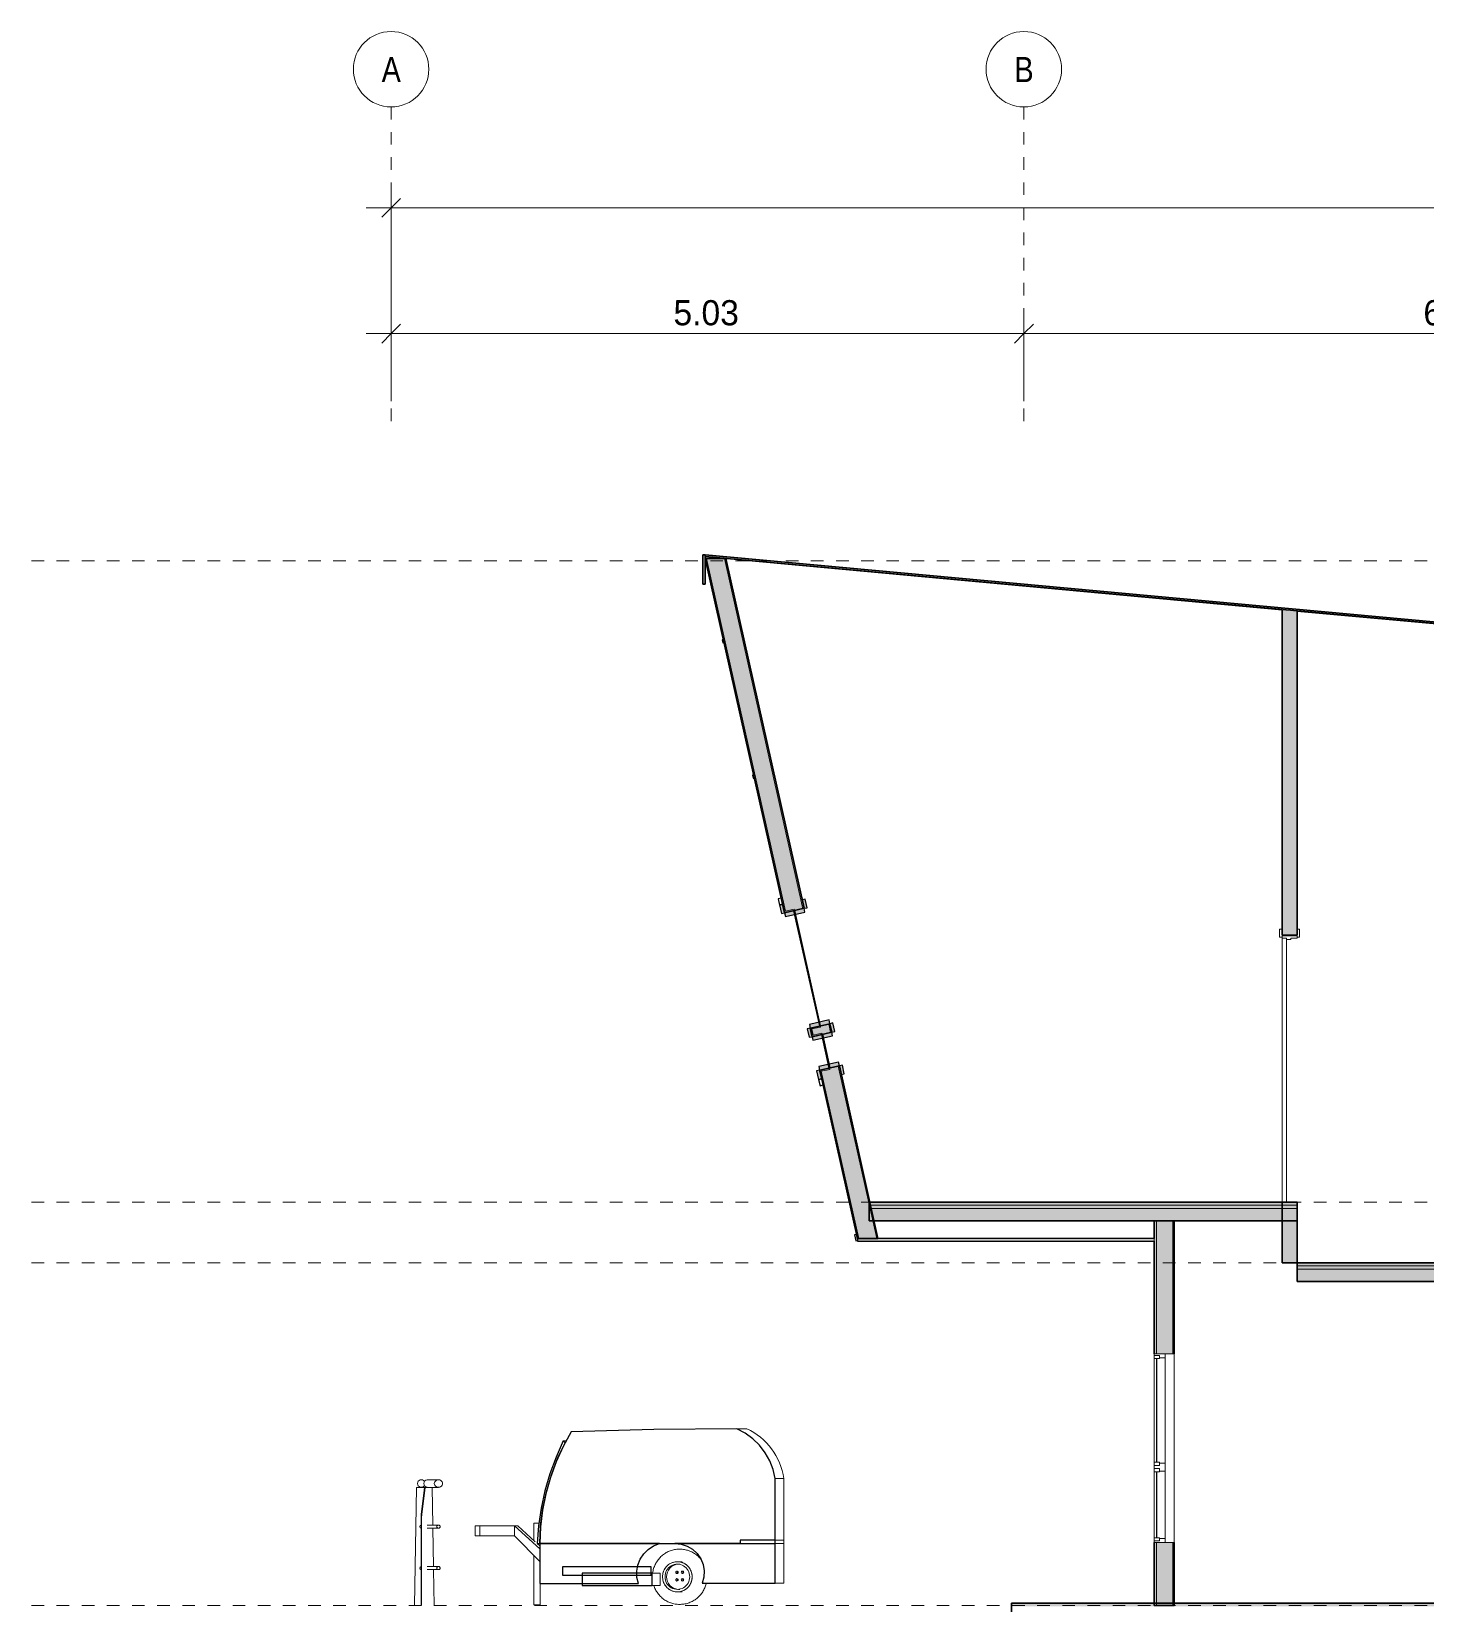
# Model space of a CAD drawing. Header units: metres. Extents: x -3 to 141, y -7 to 15.
# Drawn here: x 18.49 to 29.59, y 2.81 to 15.33 of the extents above; entities that cross this region are included whole.
import ezdxf

# ---------------------------------------------------------------- set-up
doc = ezdxf.new("R2010")
doc.units = ezdxf.units.M
doc.linetypes.add('Centre', pattern=[0.03175, 0.00635, -0.00475, 0.0159, -0.00475])
doc.linetypes.add('Grid Line', pattern=[0.022225, 0.0127, -0.003175, 0.003175, -0.003175])
for name, color, linetype, lineweight in [('A-ANNO-DIMS', 7, 'Continuous', 9), ('A-ANNO-DIMS-100', 7, 'Continuous', 9), ('A-CLNG', 7, 'Continuous', 9), ('A-CLNG-PATT', 7, 'Continuous', 35), ('A-DOOR', 7, 'Continuous', 9), ('A-DOOR-FRAM', 7, 'Continuous', 9), ('A-FLOR', 7, 'Continuous', 9), ('A-FLOR-HRAL', 7, 'Continuous', 9), ('A-FLOR-LEVL', 7, 'Continuous', 9), ('A-FLOR-MCUT', 7, 'Continuous', 9), ('A-GENM', 7, 'Continuous', 9), ('A-GLAZ', 7, 'Continuous', 9), ('A-ROOF', 7, 'Continuous', 9), ('A-ROOF-MCUT', 7, 'Continuous', 35), ('A-WALL', 7, 'Continuous', 9), ('A-WALL-PATT', 7, 'Continuous', 35), ('I-WALL', 7, 'Continuous', 9), ('S-GRID', 7, 'Continuous', 9), ('S-GRID-IDEN', 7, 'Continuous', 9)]:
    doc.layers.add(name, color=color, linetype=linetype, lineweight=lineweight)
doc.styles.add('Century Gothic_1', font='GOTHIC.TTF', dxfattribs={"height": 0.2})
doc.styles.add('Saira Condensed', font='SairaCondensed-Regular.ttf', dxfattribs={"height": 0.2})
doc.dimstyles.new('FCA_N_Cotas_E100', dxfattribs={"dimscale": 0.3048, "dimtxt": 0.208834, "dimasz": 0.492126, "dimexe": 0.656168, "dimexo": 0.656168, "dimgap": 0.032808, "dimtad": 1, "dimrnd": 0.01, "dimzin": 0, "dimdsep": 46, "dimtxsty": 'Century Gothic_1', "dimblk1": 'OBLIQUE', "dimblk2": 'OBLIQUE', "dimsah": 1, "dimcen": 0.09, "dimdle": 0.656168, "dimazin": 2, "dimtfac": 1, "dimtdec": 4, "dimtix": 1, "dimtmove": 0, "dimatfit": 3, "dimfxl": 1, "dimtvp": 1, "dimtolj": 1, "dimtzin": 0, "dimarcsym": 2})

# ---------------------------------------------------------------- blocks, each defined once
blk = doc.blocks.new('M_Corniza Generica - Verde-2571607-Sección 02')
at = {"layer": 'A-GENM', "lineweight": 25}
for p, q in [((-2.214, 5.764), (-2.229, 5.761)), ((-2.229, 5.761), (-2.218, 5.712)), ((-2.204, 5.715), (-2.214, 5.764)), ((-2.218, 5.712), (-2.204, 5.715))]:
    blk.add_line(p, q, dxfattribs=at)
blk = doc.blocks.new('M_Ventana Sala operaciones - M_Ventana Sala operaciones-2561973-Sección 02')
at = {"layer": 'A-GLAZ', "true_color": 0xc0c0c0}
h = blk.add_hatch(color=9, dxfattribs=at)
h.paths.add_polyline_path([(-2.516, 6.996), (-2.491, 7.001), (-2.507, 7.07), (-2.531, 7.064)])
h.paths.add_polyline_path([(-2.591, 7.332), (-2.566, 7.337), (-2.582, 7.405), (-2.606, 7.4)])
h.paths.add_polyline_path([(-2.811, 8.317), (-2.787, 8.323), (-2.802, 8.391), (-2.827, 8.386)])
h = blk.add_hatch(color=9, dxfattribs=at)
h.paths.add_polyline_path([(-2.335, 7.036), (-2.311, 7.042), (-2.326, 7.11), (-2.35, 7.105)])
h.paths.add_polyline_path([(-2.41, 7.372), (-2.386, 7.377), (-2.401, 7.446), (-2.426, 7.44)])
h.paths.add_polyline_path([(-2.631, 8.358), (-2.606, 8.363), (-2.622, 8.431), (-2.646, 8.426)])
h = blk.add_hatch(color=9, dxfattribs=at)
h.paths.add_polyline_path([(-2.582, 7.405), (-2.426, 7.44), (-2.432, 7.47), (-2.588, 7.435)])
h.paths.add_polyline_path([(-2.78, 8.293), (-2.624, 8.328), (-2.631, 8.358), (-2.787, 8.323)])
h = blk.add_hatch(color=9, dxfattribs=at)
h.paths.add_polyline_path([(-2.507, 7.07), (-2.35, 7.105), (-2.357, 7.134), (-2.513, 7.099)])
h.paths.add_polyline_path([(-2.56, 7.308), (-2.404, 7.343), (-2.41, 7.372), (-2.566, 7.337)])
at = {"layer": 'A-GLAZ', "lineweight": 25}
for p, q in [((-2.802, 8.391), (-2.827, 8.386)), ((-2.787, 8.323), (-2.802, 8.391)), ((-2.622, 8.431), (-2.646, 8.426)), ((-2.646, 8.426), (-2.631, 8.358)), ((-2.606, 8.363), (-2.622, 8.431)), ((-2.827, 8.386), (-2.811, 8.317)), ((-2.811, 8.317), (-2.787, 8.323)), ((-2.631, 8.358), (-2.787, 8.323)), ((-2.787, 8.323), (-2.78, 8.293)), ((-2.78, 8.293), (-2.624, 8.328)), ((-2.704, 8.341), (-2.714, 8.339)), ((-2.714, 8.339), (-2.508, 7.422)), ((-2.499, 7.424), (-2.704, 8.341)), ((-2.631, 8.358), (-2.606, 8.363)), ((-2.624, 8.328), (-2.631, 8.358)), ((-2.582, 7.405), (-2.606, 7.4)), ((-2.606, 7.4), (-2.591, 7.332)), ((-2.432, 7.47), (-2.588, 7.435)), ((-2.588, 7.435), (-2.582, 7.405)), ((-2.582, 7.405), (-2.426, 7.44)), ((-2.566, 7.337), (-2.582, 7.405)), ((-2.508, 7.422), (-2.499, 7.424)), ((-2.426, 7.44), (-2.432, 7.47)), ((-2.401, 7.446), (-2.426, 7.44)), ((-2.426, 7.44), (-2.41, 7.372)), ((-2.386, 7.377), (-2.401, 7.446)), ((-2.591, 7.332), (-2.566, 7.337)), ((-2.41, 7.372), (-2.566, 7.337)), ((-2.566, 7.337), (-2.56, 7.308)), ((-2.56, 7.308), (-2.404, 7.343)), ((-2.483, 7.356), (-2.493, 7.353)), ((-2.493, 7.353), (-2.433, 7.086)), ((-2.424, 7.088), (-2.483, 7.356)), ((-2.41, 7.372), (-2.386, 7.377)), ((-2.404, 7.343), (-2.41, 7.372)), ((-2.507, 7.07), (-2.531, 7.064)), ((-2.531, 7.064), (-2.516, 6.996)), ((-2.357, 7.134), (-2.513, 7.099)), ((-2.513, 7.099), (-2.507, 7.07)), ((-2.507, 7.07), (-2.35, 7.105)), ((-2.491, 7.001), (-2.507, 7.07)), ((-2.433, 7.086), (-2.424, 7.088)), ((-2.35, 7.105), (-2.357, 7.134)), ((-2.326, 7.11), (-2.35, 7.105)), ((-2.35, 7.105), (-2.335, 7.036)), ((-2.335, 7.036), (-2.311, 7.042)), ((-2.311, 7.042), (-2.326, 7.11)), ((-2.516, 6.996), (-2.491, 7.001))]:
    blk.add_line(p, q, dxfattribs=at)
blk = doc.blocks.new('M_Ventana Ponton - 650 x 1500 mm-2529117-Sección 02')
at = {"layer": 'A-GLAZ', "color": 8, "true_color": 0x808080}
for p, q in [((0.153, 3.914), (0.153, 4.814)), ((0.313, 4.814), (0.313, 3.914)), ((0.153, 3.314), (0.153, 3.914)), ((0.313, 3.914), (0.313, 3.314))]:
    blk.add_line(p, q, dxfattribs=at)
at = {"layer": 'A-GLAZ', "lineweight": 18}
for p, q in [((0.313, 4.814), (0.153, 4.814)), ((0.153, 4.814), (0.153, 4.776)), ((0.153, 4.801), (0.197, 4.801)), ((0.153, 4.776), (0.197, 4.776)), ((0.197, 4.801), (0.197, 4.776)), ((0.197, 4.782), (0.242, 4.782)), ((0.242, 4.782), (0.242, 4.814)), ((0.153, 3.952), (0.153, 3.914)), ((0.197, 3.952), (0.153, 3.952)), ((0.153, 3.927), (0.197, 3.927)), ((0.153, 3.914), (0.153, 3.876)), ((0.153, 3.901), (0.197, 3.901)), ((0.197, 3.927), (0.197, 3.952)), ((0.197, 3.946), (0.242, 3.946)), ((0.197, 3.901), (0.197, 3.876)), ((0.197, 3.882), (0.242, 3.882)), ((0.242, 3.914), (0.242, 3.946)), ((0.242, 3.882), (0.242, 3.914)), ((0.153, 3.876), (0.197, 3.876)), ((0.153, 3.352), (0.153, 3.314)), ((0.197, 3.352), (0.153, 3.352)), ((0.153, 3.327), (0.197, 3.327)), ((0.313, 3.314), (0.153, 3.314)), ((0.197, 3.327), (0.197, 3.352)), ((0.197, 3.346), (0.242, 3.346)), ((0.242, 3.314), (0.242, 3.346))]:
    blk.add_line(p, q, dxfattribs=at)
at = {"layer": 'A-GLAZ'}
for p, q in [((0.153, 4.776), (0.153, 3.952)), ((0.242, 3.946), (0.242, 4.782)), ((0.242, 3.346), (0.242, 3.882)), ((0.153, 3.876), (0.153, 3.352))]:
    blk.add_line(p, q, dxfattribs=at)
at = {"layer": 'A-GLAZ', "lineweight": 25}
for p, q in [((0.175, 3.952), (0.175, 4.776)), ((0.175, 3.352), (0.175, 3.876))]:
    blk.add_line(p, q, dxfattribs=at)
blk = doc.blocks.new('Railing - 50 x 12mm-2506593-Sección 02')
at = {"layer": 'A-FLOR-HRAL'}
for p, q in [((-5.676, 3.537), (-5.649, 3.752)), ((-5.645, 3.752), (-5.672, 3.537)), ((-5.649, 3.752), (-5.645, 3.752)), ((-5.59, 3.752), (-5.645, 3.752)), ((-5.585, 3.452), (-5.59, 3.752)), ((-5.677, 2.812), (-5.677, 3.525)), ((-5.672, 3.537), (-5.676, 3.537)), ((-5.673, 3.525), (-5.673, 2.812)), ((-5.579, 3.122), (-5.584, 3.428)), ((-5.574, 2.812), (-5.579, 3.098))]:
    blk.add_line(p, q, dxfattribs=at)
for centre in [(-5.585, 3.525), (-5.581, 3.525)]:
    blk.add_ellipse(centre, major_axis=(0, 0.1), ratio=0.91226, start_param=1.448623, end_param=1.570796, dxfattribs=at)
blk = doc.blocks.new('Railing - Railing-2595275-Sección 02')
at = {"layer": 'A-FLOR-HRAL'}
for p, q in [((-5.539, 3.812), (-5.628, 3.812)), ((-5.628, 3.752), (-5.539, 3.752)), ((-5.539, 3.452), (-5.628, 3.452)), ((-5.628, 3.428), (-5.539, 3.428)), ((-5.539, 3.123), (-5.628, 3.123)), ((-5.628, 3.098), (-5.539, 3.098))]:
    blk.add_line(p, q, dxfattribs=at)
at = {"layer": 'A-FLOR-HRAL', "flags": 128}
for points in [[(-5.506, 3.783), (-5.507, 3.79), (-5.51, 3.796), (-5.514, 3.802), (-5.52, 3.807), (-5.527, 3.811), (-5.535, 3.812), (-5.543, 3.812), (-5.551, 3.811), (-5.558, 3.807), (-5.563, 3.802), (-5.568, 3.796), (-5.571, 3.79), (-5.572, 3.783)], [(-5.572, 3.783), (-5.571, 3.775), (-5.568, 3.769), (-5.563, 3.763), (-5.558, 3.758), (-5.551, 3.754), (-5.543, 3.753), (-5.535, 3.753), (-5.527, 3.754), (-5.52, 3.758), (-5.514, 3.763), (-5.51, 3.769), (-5.507, 3.775), (-5.506, 3.783)], [(-5.525, 3.44), (-5.526, 3.443), (-5.527, 3.446), (-5.529, 3.448), (-5.531, 3.45), (-5.534, 3.452), (-5.537, 3.452), (-5.541, 3.452), (-5.544, 3.452), (-5.547, 3.45), (-5.549, 3.448), (-5.551, 3.446), (-5.552, 3.443), (-5.553, 3.44)], [(-5.553, 3.44), (-5.552, 3.437), (-5.551, 3.434), (-5.549, 3.432), (-5.547, 3.43), (-5.544, 3.428), (-5.541, 3.428), (-5.537, 3.428), (-5.534, 3.428), (-5.531, 3.43), (-5.529, 3.432), (-5.527, 3.434), (-5.526, 3.437), (-5.525, 3.44)], [(-5.525, 3.11), (-5.526, 3.113), (-5.527, 3.116), (-5.529, 3.118), (-5.531, 3.12), (-5.534, 3.122), (-5.537, 3.122), (-5.541, 3.122), (-5.544, 3.122), (-5.547, 3.12), (-5.549, 3.118), (-5.551, 3.116), (-5.552, 3.113), (-5.553, 3.11)], [(-5.553, 3.11), (-5.552, 3.107), (-5.551, 3.104), (-5.549, 3.102), (-5.547, 3.1), (-5.544, 3.098), (-5.541, 3.098), (-5.537, 3.098), (-5.534, 3.098), (-5.531, 3.1), (-5.529, 3.102), (-5.527, 3.104), (-5.526, 3.107), (-5.525, 3.11)]]:
    blk.add_lwpolyline(points, dxfattribs=at)
at = {"layer": 'A-FLOR-HRAL'}
for start_param, end_param in [(0, 1.570796), (1.570796, 3.141593)]:
    blk.add_ellipse((-5.628, 3.783), major_axis=(0, 0.03), ratio=0.91226, start_param=start_param, end_param=end_param, dxfattribs=at)
blk.add_blockref('Railing - 50 x 12mm-2506593-Sección 02', (0, 0))
blk = doc.blocks.new('Railing - 50 x 12mm-V2-Sección 02')
at = {"layer": 'A-FLOR-HRAL'}
for p, q in [((-5.713, 3.752), (-5.729, 2.812)), ((-5.653, 3.752), (-5.713, 3.752)), ((-5.65, 3.738), (-5.653, 3.752))]:
    blk.add_line(p, q, dxfattribs=at)
blk = doc.blocks.new('Railing - Railing-2595447-Sección 02')
at = {"layer": 'A-FLOR-HRAL'}
for centre, radius, start, end in [((-5.676, 3.783), 0.03, 32.902, 180), ((-5.676, 3.783), 0.03, 180, 327.098), ((-5.676, 3.44), 0.0125, 94.5592, 180), ((-5.676, 3.44), 0.0125, 180, 265.4408), ((-5.676, 3.11), 0.0125, 94.5592, 180), ((-5.676, 3.11), 0.0125, 180, 265.4408)]:
    blk.add_arc(centre, radius, start, end, dxfattribs=at)
blk.add_blockref('Railing - 50 x 12mm-V2-Sección 02', (0, 0))
blk = doc.blocks.new('ATLAS COPCO - XAS 88KD - Compressor diesel_ 6000lmin - 5321340 - ATLAS COPCO - XAS 88KD - Compressor diesel_ 6000lmin - 5321340-2833121-Sección 02')
at = {"layer": 'A-GENM', "color": 8, "true_color": 0x808080}
for p, q in [((-3.165, 4.218), (-3.086, 4.218)), ((-4.523, 4.122), (-4.547, 4.122)), ((-2.792, 3.822), (-2.861, 3.822)), ((-2.792, 3.822), (-2.792, 3.307)), ((-5.247, 3.447), (-5.247, 3.367)), ((-5.211, 3.447), (-5.247, 3.447)), ((-5.211, 3.447), (-4.935, 3.447)), ((-5.211, 3.367), (-5.211, 3.447)), ((-4.935, 3.447), (-4.909, 3.447)), ((-4.935, 3.447), (-4.935, 3.367)), ((-4.909, 3.447), (-4.935, 3.447)), ((-4.734, 3.263), (-4.935, 3.447)), ((-4.935, 3.447), (-4.935, 3.367)), ((-4.909, 3.447), (-4.77, 3.319)), ((-4.781, 3.468), (-4.781, 3.328)), ((-4.761, 3.468), (-4.781, 3.468)), ((-4.74, 3.468), (-4.761, 3.468)), ((-5.247, 3.367), (-5.211, 3.367)), ((-4.935, 3.367), (-5.211, 3.367)), ((-4.935, 3.367), (-4.734, 3.162)), ((-4.75, 3.302), (-4.734, 3.286)), ((-2.792, 3.331), (-2.861, 3.331)), ((-2.792, 3.307), (-2.861, 3.307)), ((-2.792, 3.331), (-2.792, 2.991)), ((-4.781, 3.21), (-4.781, 2.819)), ((-3.601, 3.161), (-3.639, 3.161)), ((-3.62, 3.141), (-3.627, 3.141)), ((-3.839, 3.069), (-3.776, 3.069)), ((-3.776, 3.069), (-3.776, 2.971)), ((-4.731, 2.819), (-4.731, 2.987)), ((-3.776, 2.971), (-3.839, 2.971)), ((-3.639, 2.921), (-3.601, 2.921)), ((-3.627, 2.941), (-3.62, 2.941)), ((-2.792, 2.991), (-2.861, 2.991)), ((-4.781, 2.819), (-4.761, 2.819)), ((-4.761, 2.819), (-4.731, 2.819))]:
    blk.add_line(p, q, dxfattribs=at)
at = {"layer": 'A-GENM', "lineweight": 25}
for p, q in [((-4.532, 4.107), (-4.547, 4.122)), ((-2.861, 3.307), (-2.861, 3.822)), ((-4.754, 3.307), (-4.734, 3.307)), ((-4.734, 3.307), (-3.782, 3.307)), ((-4.734, 3.307), (-4.734, 2.987)), ((-3.782, 3.307), (-4.734, 3.307)), ((-3.782, 3.307), (-2.946, 3.307)), ((-3.14, 3.307), (-3.66, 3.307)), ((-3.14, 3.331), (-3.14, 3.307)), ((-2.861, 3.331), (-3.14, 3.331)), ((-2.946, 3.307), (-2.861, 3.307)), ((-2.861, 2.991), (-2.861, 3.331)), ((-3.846, 3.119), (-4.552, 3.119)), ((-4.552, 3.119), (-4.552, 3.055)), ((-4.552, 3.055), (-3.846, 3.055)), ((-3.839, 3.069), (-4.395, 3.069)), ((-4.395, 3.069), (-4.395, 2.971)), ((-3.846, 3.055), (-3.846, 3.119)), ((-3.839, 2.971), (-3.839, 3.069)), ((-4.734, 2.987), (-3.949, 2.987)), ((-4.395, 2.971), (-3.839, 2.971)), ((-3.442, 2.991), (-2.861, 2.991))]:
    blk.add_line(p, q, dxfattribs=at)
at = {"layer": 'A-GENM', "lineweight": 25, "flags": 128}
for points in [[(-4.484, 4.193), (-4.548, 4.076), (-4.603, 3.955), (-4.648, 3.83), (-4.684, 3.702), (-4.711, 3.571), (-4.727, 3.439), (-4.734, 3.307)], [(-3.165, 4.218), (-3.825, 4.212), (-4.484, 4.193)], [(-2.861, 3.822), (-2.878, 3.894), (-2.904, 3.963), (-2.941, 4.028), (-2.986, 4.087), (-3.039, 4.139), (-3.099, 4.183), (-3.165, 4.218)], [(-4.547, 4.122), (-4.604, 3.993), (-4.653, 3.86), (-4.692, 3.724), (-4.722, 3.587), (-4.743, 3.447), (-4.754, 3.307)], [(-4.734, 3.307), (-4.727, 3.445), (-4.709, 3.583), (-4.68, 3.718), (-4.641, 3.851), (-4.592, 3.981), (-4.532, 4.107)], [(-3.949, 2.987), (-3.96, 3.035), (-3.961, 3.085), (-3.952, 3.134), (-3.934, 3.181), (-3.906, 3.223), (-3.871, 3.259), (-3.829, 3.287), (-3.782, 3.307)], [(-3.66, 3.307), (-3.609, 3.301), (-3.561, 3.285), (-3.518, 3.26), (-3.481, 3.225), (-3.452, 3.184), (-3.433, 3.138), (-3.425, 3.089), (-3.428, 3.039), (-3.442, 2.991)]]:
    blk.add_lwpolyline(points, dxfattribs=at)
at = {"layer": 'A-GENM', "color": 8, "true_color": 0x808080, "flags": 128}
for points in [[(-3.45, 3.179), (-3.456, 3.185), (-3.461, 3.192), (-3.468, 3.198), (-3.474, 3.204), (-3.48, 3.21), (-3.487, 3.216), (-3.494, 3.221), (-3.502, 3.226), (-3.509, 3.23), (-3.517, 3.235), (-3.524, 3.239), (-3.532, 3.242), (-3.54, 3.246), (-3.549, 3.249), (-3.557, 3.252), (-3.565, 3.254), (-3.574, 3.256), (-3.583, 3.258), (-3.591, 3.259), (-3.6, 3.26), (-3.609, 3.261), (-3.618, 3.261), (-3.626, 3.261), (-3.635, 3.261), (-3.644, 3.26), (-3.653, 3.259), (-3.661, 3.257), (-3.67, 3.255), (-3.678, 3.253), (-3.687, 3.25), (-3.695, 3.248), (-3.703, 3.244), (-3.711, 3.241), (-3.719, 3.237), (-3.727, 3.233), (-3.734, 3.228), (-3.742, 3.223), (-3.749, 3.218), (-3.756, 3.213), (-3.762, 3.207), (-3.769, 3.202), (-3.775, 3.195), (-3.781, 3.189), (-3.787, 3.182), (-3.792, 3.176), (-3.797, 3.168), (-3.802, 3.161), (-3.807, 3.154), (-3.811, 3.146), (-3.815, 3.138), (-3.819, 3.13), (-3.822, 3.122), (-3.825, 3.114), (-3.828, 3.106), (-3.83, 3.098), (-3.832, 3.089), (-3.834, 3.08), (-3.836, 3.072), (-3.836, 3.069)], [(-3.826, 2.971), (-3.824, 2.964), (-3.821, 2.956), (-3.817, 2.948), (-3.813, 2.94), (-3.809, 2.932), (-3.805, 2.925), (-3.8, 2.918), (-3.795, 2.91), (-3.79, 2.903), (-3.784, 2.897), (-3.778, 2.89), (-3.772, 2.884), (-3.766, 2.878), (-3.759, 2.872), (-3.753, 2.867), (-3.746, 2.861), (-3.738, 2.856), (-3.731, 2.852), (-3.723, 2.847), (-3.715, 2.843), (-3.708, 2.84), (-3.699, 2.836), (-3.691, 2.833), (-3.683, 2.83), (-3.674, 2.828), (-3.666, 2.826), (-3.657, 2.824), (-3.649, 2.823), (-3.64, 2.822), (-3.631, 2.821), (-3.622, 2.821), (-3.614, 2.821), (-3.605, 2.822), (-3.596, 2.822), (-3.587, 2.824), (-3.579, 2.825), (-3.57, 2.827), (-3.562, 2.829), (-3.553, 2.832), (-3.545, 2.835), (-3.537, 2.838), (-3.529, 2.841), (-3.521, 2.845), (-3.513, 2.849), (-3.506, 2.854), (-3.498, 2.859), (-3.491, 2.864), (-3.484, 2.869), (-3.477, 2.875), (-3.471, 2.881), (-3.465, 2.887), (-3.459, 2.893), (-3.453, 2.9), (-3.448, 2.907), (-3.442, 2.914), (-3.437, 2.921), (-3.433, 2.928), (-3.429, 2.936), (-3.425, 2.944), (-3.421, 2.952), (-3.418, 2.96), (-3.415, 2.968), (-3.412, 2.976), (-3.409, 2.985), (-3.408, 2.991)]]:
    blk.add_lwpolyline(points, dxfattribs=at)
at = {"layer": 'A-GENM', "color": 8, "true_color": 0x808080}
for centre, major_axis, start_param, end_param in [((-3.301, 3.743), (0, 0.524), 4.864349, 5.851972), ((-3.639, 3.041), (0, 0.1), 4.712389, 7.853982), ((-3.639, 3.041), (0, 0.12), 0.628319, 0.942478), ((-3.639, 3.041), (0, 0.12), 0.690817, 0.87999), ((-3.627, 3.041), (0, 0.1), 0.059761, 1.570796), ((-3.639, 3.041), (0, 0.12), 0.583809, 0.690806), ((-3.639, 3.041), (0, 0.12), 0.314159, 0.628319), ((-3.639, 3.041), (0, 0.12), 0.383763, 0.583803), ((-3.639, 3.041), (0, 0.12), 0.291156, 0.383748), ((-3.639, 3.041), (0, 0.12), 0, 0.314159), ((-3.639, 3.041), (0, 0.12), 0, 0.291151), ((-3.639, 3.041), (0, 0.12), 5.992564, 6.283185), ((-3.639, 3.041), (0, 0.12), 5.992037, 6.283185), ((-3.639, 3.041), (0, 0.12), 5.969026, 5.992564), ((-3.639, 3.041), (0, 0.12), 5.899436, 5.992029), ((-3.639, 3.041), (0, 0.12), 5.89899, 5.969026), ((-3.639, 3.041), (0, 0.12), 5.700118, 5.89899), ((-3.639, 3.041), (0, 0.12), 5.759587, 5.899407), ((-3.639, 3.041), (0, 0.12), 5.699388, 5.759587), ((-3.639, 3.041), (0, 0.12), 5.654867, 5.700118), ((-3.639, 3.041), (0, 0.12), 5.592381, 5.699376), ((-3.639, 3.041), (0, 0.12), 5.591689, 5.654867), ((-3.639, 3.041), (0, 0.12), 5.497787, 5.592368), ((-3.639, 3.041), (0, 0.12), 5.403885, 5.591689), ((-3.639, 3.041), (0, 0.12), 1.256637, 1.570796), ((-3.639, 3.041), (0, 0.12), 1.279646, 1.570796), ((-3.639, 3.041), (0, 0.12), 1.570796, 1.884956), ((-3.639, 3.041), (0, 0.12), 1.570796, 1.861947), ((-3.639, 3.041), (0, 0.12), 1.187045, 1.279641), ((-3.639, 3.041), (0, 0.12), 1.861951, 1.954547), ((-3.639, 3.041), (0, 0.12), 0.942478, 1.256637), ((-3.639, 3.041), (0, 0.12), 0.986994, 1.187032), ((-3.639, 3.041), (0, 0.12), 0.880447, 0.986988), ((-3.639, 3.041), (0, 0.1), 1.570796, 4.712389), ((-3.627, 3.041), (0, 0.1), 1.570796, 3.081831), ((-3.642, 3.077), (0, 0.01), 4.712389, 7.853982), ((-3.642, 3.077), (0, 0.01), 1.570796, 4.712389), ((-3.642, 3.017), (0, 0.01), 4.712389, 7.853982), ((-3.642, 3.017), (0, 0.01), 1.570796, 4.712389), ((-3.63, 3.077), (0, 0.01), 0.785398, 1.570796), ((-3.63, 3.077), (0, 0.01), 1.570796, 2.356194), ((-3.63, 3.017), (0, 0.01), 0.785398, 1.570796), ((-3.63, 3.017), (0, 0.01), 1.570796, 2.356194), ((-3.598, 3.077), (0, 0.01), 4.712389, 7.853982), ((-3.598, 3.077), (0, 0.01), 1.570796, 4.712389), ((-3.598, 3.017), (0, 0.01), 4.712389, 7.853982), ((-3.598, 3.017), (0, 0.01), 1.570796, 4.712389), ((-3.586, 3.077), (0, 0.01), 0.785398, 1.570796), ((-3.586, 3.077), (0, 0.01), 1.570796, 2.356194), ((-3.586, 3.017), (0, 0.01), 0.785398, 1.570796), ((-3.586, 3.017), (0, 0.01), 1.570796, 2.356194), ((-3.639, 3.041), (0, 0.12), 5.296199, 5.497787), ((-3.639, 3.041), (0, 0.12), 5.340708, 5.403373), ((-3.639, 3.041), (0, 0.12), 5.295456, 5.340708), ((-3.639, 3.041), (0, 0.12), 5.096585, 5.295456), ((-3.639, 3.041), (0, 0.12), 5.235988, 5.296192), ((-3.639, 3.041), (0, 0.12), 5.096152, 5.235988), ((-3.639, 3.041), (0, 0.12), 5.026548, 5.096585), ((-3.639, 3.041), (0, 0.12), 5.003545, 5.096137), ((-3.639, 3.041), (0, 0.12), 4.328641, 4.421233), ((-3.639, 3.041), (0, 0.12), 5.00301, 5.026548), ((-3.639, 3.041), (0, 0.12), 4.39823, 4.421768), ((-3.639, 3.041), (0, 0.12), 4.974188, 5.00354), ((-3.639, 3.041), (0, 0.12), 4.712389, 5.00301), ((-3.639, 3.041), (0, 0.12), 4.421768, 4.712389), ((-3.639, 3.041), (0, 0.12), 4.421238, 4.45059), ((-3.639, 3.041), (0, 0.12), 4.712389, 4.974188), ((-3.639, 3.041), (0, 0.12), 4.45059, 4.712389), ((-3.639, 3.041), (0, 0.12), 1.884956, 2.199115), ((-3.639, 3.041), (0, 0.12), 1.954547, 2.154605), ((-3.639, 3.041), (0, 0.12), 2.154605, 2.261602), ((-3.639, 3.041), (0, 0.12), 2.199115, 2.827433), ((-3.639, 3.041), (0, 0.12), 2.261602, 2.450786), ((-3.639, 3.041), (0, 0.12), 2.450786, 2.557784), ((-3.639, 3.041), (0, 0.12), 2.557796, 2.757816), ((-3.639, 3.041), (0, 0.12), 2.757845, 2.850437), ((-3.639, 3.041), (0, 0.12), 2.827434, 3.141593), ((-3.639, 3.041), (0, 0.12), 2.850444, 3.141593), ((-3.639, 3.041), (0, 0.12), 3.141593, 3.432213), ((-3.639, 3.041), (0, 0.12), 3.141593, 3.424872), ((-3.639, 3.041), (0, 0.12), 3.432748, 3.525342), ((-3.639, 3.041), (0, 0.12), 3.432213, 3.455752), ((-3.639, 3.041), (0, 0.12), 3.455752, 3.525789), ((-3.639, 3.041), (0, 0.12), 3.525789, 3.72466), ((-3.639, 3.041), (0, 0.12), 3.525358, 3.665191), ((-3.639, 3.041), (0, 0.12), 3.665191, 3.725395), ((-3.639, 3.041), (0, 0.12), 3.72466, 4.020893), ((-3.639, 3.041), (0, 0.12), 3.725402, 3.832398), ((-3.639, 3.041), (0, 0.12), 3.847957, 3.926991), ((-3.639, 3.041), (0, 0.12), 3.926991, 4.021573), ((-3.639, 3.041), (0, 0.12), 4.021584, 4.128579), ((-3.639, 3.041), (0, 0.12), 4.020894, 4.08407), ((-3.639, 3.041), (0, 0.12), 4.08407, 4.129321), ((-3.639, 3.041), (0, 0.12), 4.129321, 4.328193), ((-3.639, 3.041), (0, 0.12), 4.128585, 4.18879), ((-3.639, 3.041), (0, 0.12), 4.18879, 4.328627), ((-3.639, 3.041), (0, 0.12), 4.328194, 4.39823)]:
    blk.add_ellipse(centre, major_axis=major_axis, ratio=0.981627, start_param=start_param, end_param=end_param, dxfattribs=at)
blk = doc.blocks.new('M_Door-Interior-Single-Flush_Panel-Wood - 800 x 2100mm-V18-Sección 02')
at = {"layer": 'A-DOOR'}
for p, q in [((1.151, 8.193), (1.151, 8.128)), ((1.171, 8.193), (1.151, 8.193)), ((1.171, 8.146), (1.171, 8.193)), ((1.171, 8.128), (1.171, 8.14)), ((1.291, 8.193), (1.291, 8.146)), ((1.311, 8.193), (1.291, 8.193)), ((1.291, 8.14), (1.291, 8.128)), ((1.311, 8.128), (1.311, 8.193)), ((1.151, 8.128), (1.171, 8.128)), ((1.291, 8.128), (1.311, 8.128))]:
    blk.add_line(p, q, dxfattribs=at)
at = {"layer": 'A-DOOR', "lineweight": 18}
for p, q in [((1.206, 8.121), (1.171, 8.121)), ((1.171, 8.121), (1.171, 6.021)), ((1.206, 6.021), (1.206, 8.121)), ((1.171, 6.021), (1.206, 6.021))]:
    blk.add_line(p, q, dxfattribs=at)
at = {"layer": 'A-DOOR-FRAM', "lineweight": 18}
for p, q in [((1.171, 8.146), (1.291, 8.146)), ((1.171, 8.14), (1.171, 8.146)), ((1.171, 8.14), (1.171, 8.121)), ((1.291, 8.14), (1.171, 8.14)), ((1.291, 8.146), (1.291, 8.14)), ((1.291, 8.121), (1.291, 8.14)), ((1.171, 8.121), (1.206, 8.121)), ((1.206, 8.121), (1.206, 8.109)), ((1.206, 8.109), (1.241, 8.109)), ((1.241, 8.109), (1.241, 8.121)), ((1.241, 8.121), (1.291, 8.121))]:
    blk.add_line(p, q, dxfattribs=at)
blk = doc.blocks.new('Grid - 3mm-1144979-Sección 02')
at = {"layer": 'S-GRID-IDEN', "color": 253, "true_color": 0xaaaaaa}
blk.add_circle((-5.916, 15.032), 0.3, dxfattribs=at)
blk = doc.blocks.new('DIMBLOCK3-Sección 02')
at = {"layer": 'A-ANNO-DIMS-100'}
for p, q in [((26.383, 12.929), (26.383, 13.129)), ((33.281, 12.929), (33.281, 13.129)), ((33.281, 12.929), (26.383, 12.929)), ((26.383, 12.929), (26.383, 12.392)), ((33.281, 12.929), (33.281, 12.392))]:
    blk.add_line(p, q, dxfattribs=at)
at = {"layer": 'A-ANNO-DIMS-100', "lineweight": 35}
for p, q in [((26.383, 12.929), (26.308, 12.854)), ((26.383, 12.929), (26.458, 13.004)), ((33.281, 12.929), (33.206, 12.854)), ((33.281, 12.929), (33.356, 13.004))]:
    blk.add_line(p, q, dxfattribs=at)
at = {"layer": 'A-ANNO-DIMS-100', "color": 0, "insert": (29.56, 13.195), "char_height": 0.2, "width": 0.65236, "attachment_point": 1, "line_spacing_factor": 0.984502, "style": 'Century Gothic_1'}
blk.add_mtext('6.90', dxfattribs=at)
blk = doc.blocks.new('_Oblique')
at = {"color": 0, "linetype": 'ByBlock', "lineweight": -2}
blk.add_line((-0.5, -0.5), (0.5, 0.5), dxfattribs=at)
blk = doc.blocks.new('DIMBLOCK4-Sección 02')
at = {"layer": 'A-ANNO-DIMS-100'}
for p, q in [((21.35, 12.929), (21.35, 13.129)), ((26.383, 12.929), (26.383, 13.129)), ((26.383, 12.929), (21.15, 12.929)), ((21.35, 12.929), (21.35, 12.392)), ((26.383, 12.929), (26.383, 12.392))]:
    blk.add_line(p, q, dxfattribs=at)
at = {"layer": 'A-ANNO-DIMS-100', "lineweight": 35}
for p, q in [((21.35, 12.929), (21.275, 12.854)), ((21.35, 12.929), (21.425, 13.004)), ((26.383, 12.929), (26.308, 12.854)), ((26.383, 12.929), (26.458, 13.004))]:
    blk.add_line(p, q, dxfattribs=at)
at = {"layer": 'A-ANNO-DIMS-100', "color": 0, "insert": (23.595, 13.195), "char_height": 0.2, "width": 0.65236, "attachment_point": 1, "line_spacing_factor": 0.984502, "style": 'Century Gothic_1'}
blk.add_mtext('5.03', dxfattribs=at)
blk = doc.blocks.new('DIMBLOCK5-Sección 02')
at = {"layer": 'A-ANNO-DIMS-100'}
for p, q in [((21.35, 13.929), (21.35, 14.129)), ((45.174, 13.929), (45.174, 14.129)), ((21.15, 13.929), (45.374, 13.929)), ((21.35, 13.929), (21.35, 12.392)), ((45.174, 13.929), (45.174, 12.392))]:
    blk.add_line(p, q, dxfattribs=at)
at = {"layer": 'A-ANNO-DIMS-100', "lineweight": 35}
for p, q in [((21.35, 13.929), (21.275, 13.854)), ((21.35, 13.929), (21.425, 14.004)), ((45.174, 13.929), (45.099, 13.854)), ((45.174, 13.929), (45.249, 14.004))]:
    blk.add_line(p, q, dxfattribs=at)
at = {"layer": 'A-ANNO-DIMS-100', "color": 0, "insert": (32.912, 14.195), "char_height": 0.2, "width": 0.83931, "attachment_point": 1, "line_spacing_factor": 0.984502, "style": 'Century Gothic_1'}
blk.add_mtext('23.82', dxfattribs=at)

msp = doc.modelspace()

# ---------------------------------------------------------------- hatches: boundary and pattern name
at = {"layer": 'A-CLNG-PATT', "lineweight": 9, "true_color": 0xc0c0c0}
msp.add_hatch(color=9, dxfattribs=at).paths.add_polyline_path([(26.038, 5.711), (27.419, 5.711), (27.418, 5.731), (25.058, 5.731), (25.058, 5.711)])
at = {"layer": 'A-FLOR', "true_color": 0x9a9a9a}
for points in [[(25.152, 5.996), (28.557, 5.996), (28.557, 6.021), (25.152, 6.021)], [(25.152, 5.971), (28.557, 5.971), (28.557, 5.996), (25.152, 5.996)], [(28.557, 5.871), (28.557, 5.971), (25.152, 5.971), (25.152, 5.871), (26.038, 5.871)], [(38.159, 5.514), (38.848, 5.514), (38.848, 5.539), (28.557, 5.539), (28.557, 5.514), (36.427, 5.514)], [(38.159, 5.489), (38.848, 5.489), (38.848, 5.514), (28.557, 5.514), (28.557, 5.489), (36.427, 5.489)], [(38.858, 5.389), (38.858, 5.489), (28.557, 5.489), (28.557, 5.389), (38.848, 5.389)], [(39.891, 2.807), (40.142, 2.807), (40.142, 2.832), (26.284, 2.832), (26.284, 2.807), (39.458, 2.807)]]:
    msp.add_hatch(color=253, dxfattribs=at).paths.add_polyline_path(points)
at = {"layer": 'A-ROOF', "true_color": 0x9a9a9a}
for points in [[(39.008, 9.766), (39.008, 9.776), (23.848, 11.17), (23.848, 11.16), (38.159, 9.844)], [(39.008, 9.761), (39.008, 9.766), (23.848, 11.16), (23.848, 11.155), (38.159, 9.839)]]:
    msp.add_hatch(color=253, dxfattribs=at).paths.add_polyline_path(points)
at = {"layer": 'A-WALL', "true_color": 0x9a9a9a}
h = msp.add_hatch(color=253, dxfattribs=at)
h.paths.add_polyline_path([(25.058, 5.731), (25.069, 5.731), (24.771, 7.062), (24.839, 7.077), (24.837, 7.087), (24.759, 7.07), (25.01, 5.946)])
h.paths.add_polyline_path([(24.699, 7.337), (24.777, 7.355), (24.775, 7.364), (24.707, 7.349), (24.696, 7.398), (24.764, 7.413), (24.762, 7.423), (24.684, 7.405)])
h.paths.add_polyline_path([(24.479, 8.323), (24.557, 8.34), (24.554, 8.35), (24.486, 8.335), (23.858, 11.14), (23.848, 11.14), (24.414, 8.609)])
h = msp.add_hatch(color=253, dxfattribs=at)
h.paths.add_polyline_path([(25.212, 5.731), (25.222, 5.731), (24.915, 7.105), (24.905, 7.102), (25.164, 5.946)])
h.paths.add_polyline_path([(24.845, 7.37), (24.855, 7.372), (24.84, 7.44), (24.83, 7.438)])
h.paths.add_polyline_path([(24.625, 8.355), (24.635, 8.358), (24.012, 11.14), (24.002, 11.14), (24.568, 8.609)])
at = {"layer": 'A-WALL-PATT', "true_color": 0x9a9a9a}
h = msp.add_hatch(color=253, dxfattribs=at)
h.paths.add_polyline_path([(25.14, 5.731), (25.212, 5.731), (24.905, 7.102), (24.837, 7.087), (24.839, 7.077), (24.771, 7.062), (25.069, 5.731)])
h.paths.add_polyline_path([(24.707, 7.349), (24.775, 7.364), (24.777, 7.355), (24.845, 7.37), (24.83, 7.438), (24.762, 7.423), (24.764, 7.413), (24.696, 7.398)])
h.paths.add_polyline_path([(24.486, 8.335), (24.554, 8.35), (24.557, 8.34), (24.625, 8.355), (24.002, 11.14), (23.858, 11.14), (24.425, 8.609)])
at = {"layer": 'A-WALL-PATT', "lineweight": 9, "true_color": 0x9a9a9a}
h = msp.add_hatch(color=253, dxfattribs=at)
h.paths.add_polyline_path([(28.557, 5.539), (28.557, 6.021), (28.437, 6.021), (28.437, 5.539)])
h.paths.add_polyline_path([(28.437, 8.146), (28.557, 8.146), (28.557, 10.722), (28.437, 10.733)])
at = {"layer": 'I-WALL', "true_color": 0x9a9a9a}
h = msp.add_hatch(color=253, dxfattribs=at)
h.paths.add_polyline_path([(27.438, 2.812), (27.438, 3.314), (27.418, 3.314), (27.418, 2.812)])
h.paths.add_polyline_path([(27.418, 4.814), (27.438, 4.814), (27.438, 5.871), (27.418, 5.871), (27.418, 5.711)])
h = msp.add_hatch(color=253, dxfattribs=at)
h.paths.add_polyline_path([(27.438, 2.812), (27.568, 2.812), (27.568, 3.314), (27.438, 3.314), (27.438, 3.283)])
h.paths.add_polyline_path([(27.438, 4.814), (27.568, 4.814), (27.568, 5.871), (27.438, 5.871)])
h = msp.add_hatch(color=253, dxfattribs=at)
h.paths.add_polyline_path([(27.578, 2.812), (27.578, 3.314), (27.568, 3.314), (27.568, 2.812)])
h.paths.add_polyline_path([(27.578, 4.814), (27.578, 5.871), (27.568, 5.871), (27.568, 4.814)])

# ---------------------------------------------------------------- linework, layer by layer
at = {"layer": 'A-CLNG', "lineweight": 25}
for p, q in [((25.058, 5.731), (25.058, 5.711)), ((25.058, 5.711), (27.418, 5.711)), ((27.418, 5.731), (25.222, 5.731))]:
    msp.add_line(p, q, dxfattribs=at)
at = {"layer": 'A-FLOR', "lineweight": 35}
for p, q in [((28.437, 6.021), (25.152, 6.021)), ((25.152, 6.021), (25.152, 5.871)), ((25.152, 5.871), (28.557, 5.871)), ((38.848, 5.539), (28.557, 5.539)), ((28.557, 5.539), (28.557, 5.389)), ((28.557, 5.389), (31.672, 5.389)), ((40.142, 2.832), (26.284, 2.832)), ((26.284, 2.832), (26.284, 2.683))]:
    msp.add_line(p, q, dxfattribs=at)
at = {"layer": 'A-FLOR-LEVL', "color": 253, "linetype": 'Centre', "true_color": 0xaaaaaa}
for p, q in [((18.489, 11.121), (49.375, 11.121)), ((18.489, 6.021), (49.375, 6.021)), ((18.489, 5.539), (48.105, 5.539)), ((18.489, 2.812), (49.375, 2.812))]:
    msp.add_line(p, q, dxfattribs=at)
at = {"layer": 'A-FLOR-MCUT'}
for p, q in [((28.557, 5.996), (25.152, 5.996)), ((28.557, 5.971), (25.152, 5.971)), ((38.848, 5.514), (28.557, 5.514)), ((38.858, 5.489), (28.557, 5.489))]:
    msp.add_line(p, q, dxfattribs=at)
at = {"layer": 'A-GENM', "lineweight": 25}
for p, q in [((23.992, 10.496), (23.982, 10.494)), ((23.982, 10.494), (23.988, 10.47)), ((23.988, 10.47), (23.998, 10.472)), ((23.998, 10.472), (23.992, 10.496)), ((24.233, 9.418), (24.224, 9.416)), ((24.224, 9.416), (24.229, 9.392)), ((24.229, 9.392), (24.239, 9.394)), ((24.239, 9.394), (24.233, 9.418)), ((24.453, 8.438), (24.428, 8.433)), ((24.428, 8.433), (24.439, 8.384)), ((24.439, 8.384), (24.464, 8.39)), ((24.464, 8.39), (24.453, 8.438)), ((24.774, 7.001), (24.75, 6.996)), ((24.75, 6.996), (24.761, 6.947)), ((24.761, 6.947), (24.785, 6.953)), ((24.785, 6.953), (24.774, 7.001))]:
    msp.add_line(p, q, dxfattribs=at)
at = {"layer": 'A-ROOF', "lineweight": 35}
for p, q in [((39.008, 9.776), (23.848, 11.17)), ((23.848, 11.155), (28.437, 10.733)), ((28.557, 10.722), (33.018, 10.312))]:
    msp.add_line(p, q, dxfattribs=at)
at = {"layer": 'A-ROOF'}
msp.add_line((23.848, 11.16), (39.008, 9.766), dxfattribs=at)
at = {"layer": 'A-ROOF-MCUT'}
for p, q in [((23.848, 11.17), (23.829, 11.17)), ((23.829, 11.17), (23.829, 10.935)), ((23.848, 10.935), (23.848, 11.17)), ((23.829, 10.935), (23.848, 10.935))]:
    msp.add_line(p, q, dxfattribs=at)
at = {"layer": 'A-WALL', "lineweight": 35}
for p, q in [((24.012, 11.14), (23.848, 11.14)), ((23.848, 11.14), (24.479, 8.323)), ((24.635, 8.358), (24.012, 11.14)), ((28.437, 10.733), (28.437, 8.146)), ((28.557, 8.146), (28.557, 10.722)), ((24.479, 8.323), (24.635, 8.358)), ((24.84, 7.44), (24.684, 7.405)), ((24.684, 7.405), (24.699, 7.337)), ((24.855, 7.372), (24.84, 7.44)), ((24.699, 7.337), (24.855, 7.372)), ((24.915, 7.105), (24.759, 7.07)), ((24.759, 7.07), (25.058, 5.731)), ((25.222, 5.731), (24.915, 7.105)), ((28.437, 6.021), (28.437, 5.539)), ((28.557, 6.021), (28.437, 6.021)), ((28.557, 5.539), (28.557, 6.021)), ((25.058, 5.731), (25.222, 5.731)), ((28.437, 5.539), (28.557, 5.539))]:
    msp.add_line(p, q, dxfattribs=at)
at = {"layer": 'A-WALL'}
for p, q in [((23.858, 11.14), (24.486, 8.335)), ((24.002, 11.14), (24.625, 8.355)), ((28.557, 10.722), (28.437, 10.733)), ((24.486, 8.335), (24.554, 8.35)), ((24.557, 8.34), (24.554, 8.35)), ((24.764, 7.413), (24.696, 7.398)), ((24.696, 7.398), (24.707, 7.349)), ((24.764, 7.413), (24.762, 7.423)), ((24.83, 7.438), (24.845, 7.37)), ((24.707, 7.349), (24.775, 7.364)), ((24.777, 7.355), (24.775, 7.364)), ((24.839, 7.077), (24.771, 7.062)), ((24.771, 7.062), (25.069, 5.731)), ((24.839, 7.077), (24.837, 7.087)), ((24.905, 7.102), (25.212, 5.731)), ((27.438, 5.871), (27.438, 4.814)), ((27.568, 5.871), (27.568, 4.814)), ((27.418, 5.731), (27.419, 5.731)), ((27.419, 5.711), (27.418, 5.711)), ((27.419, 5.731), (27.419, 5.711)), ((27.438, 3.314), (27.438, 2.812)), ((27.568, 3.314), (27.568, 2.812))]:
    msp.add_line(p, q, dxfattribs=at)
at = {"layer": 'I-WALL', "lineweight": 35}
for p, q in [((27.418, 5.871), (27.418, 5.731)), ((27.578, 4.814), (27.578, 5.871)), ((27.418, 5.711), (27.418, 4.814)), ((27.418, 3.314), (27.418, 2.812)), ((27.578, 2.812), (27.578, 3.314)), ((27.418, 2.812), (27.578, 2.812))]:
    msp.add_line(p, q, dxfattribs=at)
at = {"layer": 'S-GRID', "color": 254, "linetype": 'Grid Line', "true_color": 0xd4d4d4}
for p, q in [((21.35, 12.232), (21.35, 14.732)), ((26.383, 12.232), (26.383, 14.732))]:
    msp.add_line(p, q, dxfattribs=at)

# ---------------------------------------------------------------- block references
at = {"layer": 'A-DOOR-FRAM', "lineweight": 18}
msp.add_blockref('M_Door-Interior-Single-Flush_Panel-Wood - 800 x 2100mm-V18-Sección 02', (27.265, 0), dxfattribs=at)
at = {"layer": 'A-FLOR-HRAL'}
for name in ['Railing - Railing-2595447-Sección 02', 'Railing - Railing-2595275-Sección 02']:
    msp.add_blockref(name, (27.265, 0), dxfattribs=at)
at = {"layer": 'A-GENM', "color": 8, "true_color": 0x808080}
for name in ['M_Corniza Generica - Verde-2571607-Sección 02', 'ATLAS COPCO - XAS 88KD - Compressor diesel_ 6000lmin - 5321340 - ATLAS COPCO - XAS 88KD - Compressor diesel_ 6000lmin - 5321340-2833121-Sección 02']:
    msp.add_blockref(name, (27.265, 0), dxfattribs=at)
at = {"layer": 'A-GLAZ', "color": 8, "true_color": 0x808080}
msp.add_blockref('M_Ventana Sala operaciones - M_Ventana Sala operaciones-2561973-Sección 02', (27.265, 0), dxfattribs=at)
at = {"layer": 'A-GLAZ'}
msp.add_blockref('M_Ventana Ponton - 650 x 1500 mm-2529117-Sección 02', (27.265, 0), dxfattribs=at)
at = {"layer": 'S-GRID-IDEN', "color": 253, "true_color": 0xaaaaaa}
for p in [(27.265, 0), (32.298, 0)]:
    msp.add_blockref('Grid - 3mm-1144979-Sección 02', p, dxfattribs=at)

# ---------------------------------------------------------------- texts
at = {"layer": 'S-GRID-IDEN', "color": 253, "true_color": 0xaaaaaa, "char_height": 0.2, "width": 0.17637, "attachment_point": 1, "style": 'Saira Condensed'}
for s, insert in [('A', (21.274, 15.129)), ('B', (26.307, 15.129))]:
    msp.add_mtext(s, dxfattribs=dict(at, insert=insert))

# ---------------------------------------------------------------- dimensions: what is measured, and where the dimension line sits
at = {"layer": 'A-ANNO-DIMS'}
for base, p1, p2, override, picture, middle in [((45.174, 13.929), (21.35, 12.192), (45.174, 12.192), {"dimpost": '<>', "dimfxl": 23.823665}, 'DIMBLOCK5-Sección 02', (33.262, 14.044)), ((21.35, 12.929), (26.383, 12.192), (21.35, 12.192), {"dimpost": '<>', "dimfxl": 5.032882}, 'DIMBLOCK4-Sección 02', (23.866, 13.044)), ((26.383, 12.929), (33.281, 12.192), (26.383, 12.192), {"dimpost": '<>', "dimfxl": 6.898516}, 'DIMBLOCK3-Sección 02', (29.832, 13.044))]:
    dim = msp.add_linear_dim(base=base, p1=p1, p2=p2, dimstyle='FCA_N_Cotas_E100', override=override, dxfattribs=at)
    dim.commit()
    dim.dimension.update_dxf_attribs({"geometry": picture, "text_midpoint": middle})

doc.saveas('drawing.dxf')
